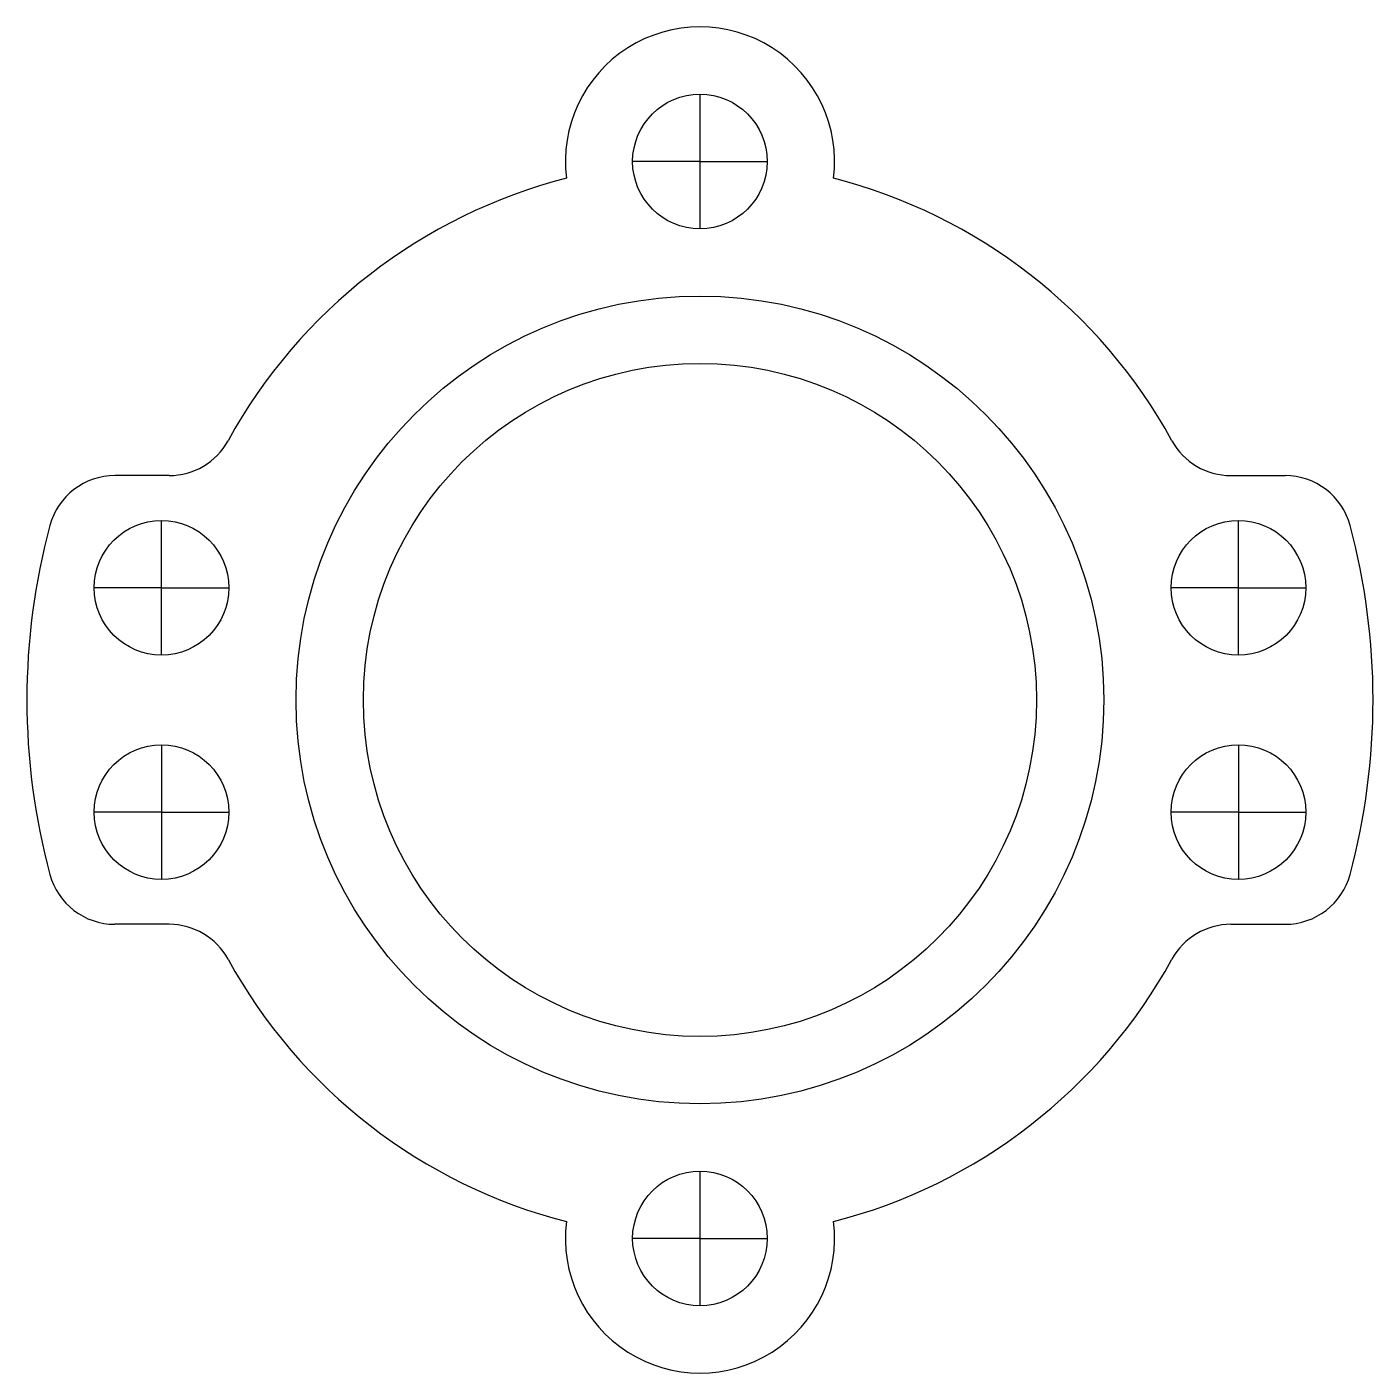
# Model space of a CAD drawing. Header units: inches. Extents: x 225 to 345, y 148 to 268.
import ezdxf

# ---------------------------------------------------------------- set-up
doc = ezdxf.new("R2010")
doc.units = ezdxf.units.IN
doc.header["$MEASUREMENT"] = 0

msp = doc.modelspace()

# ---------------------------------------------------------------- linework, layer by layer
for p, q in [((285.39, 262.41), (285.39, 250.41)), ((285.39, 256.41), (279.39, 256.41)), ((285.39, 256.41), (291.39, 256.41)), ((238.07, 228.41), (233.24, 228.41)), ((332.72, 228.41), (337.55, 228.41)), ((237.39, 212.41), (237.39, 224.41)), ((333.39, 212.41), (333.39, 224.41)), ((237.39, 218.41), (231.39, 218.41)), ((237.39, 218.41), (243.39, 218.41)), ((333.39, 218.41), (327.39, 218.41)), ((333.39, 218.41), (339.39, 218.41)), ((237.39, 204.41), (237.39, 192.41)), ((333.39, 204.41), (333.39, 192.41)), ((237.39, 198.41), (231.39, 198.41)), ((237.39, 198.41), (243.39, 198.41)), ((333.39, 198.41), (327.39, 198.41)), ((333.39, 198.41), (339.39, 198.41)), ((238.07, 188.41), (233.24, 188.41)), ((332.72, 188.41), (337.55, 188.41)), ((285.39, 166.41), (285.39, 154.41)), ((285.39, 160.41), (279.39, 160.41)), ((285.39, 160.41), (291.39, 160.41))]:
    msp.add_line(p, q)
for centre, radius in [((285.39, 256.41), 6), ((285.39, 208.41), 36), ((285.39, 208.41), 30), ((237.39, 218.41), 6), ((333.39, 218.41), 6), ((237.39, 198.41), 6), ((333.39, 198.41), 6), ((285.39, 160.41), 6)]:
    msp.add_circle(centre, radius)
for centre, radius, start, end in [((285.39, 256.41), 12, 352.8192, 187.1808), ((285.39, 208.41), 48, 104.3615, 151.2178), ((285.39, 208.41), 48, 28.7822, 75.6385), ((238.07, 234.41), 6, 270, 331.2178), ((332.72, 234.41), 6, 208.7822, 270), ((233.24, 222.41), 6, 90, 164.9739), ((337.55, 222.41), 6, 15.0261, 90), ((285.39, 208.41), 60, 164.9739, 195.0261), ((285.39, 208.41), 60, 344.9739, 15.0261), ((233.24, 194.41), 6, 195.0261, 270), ((337.55, 194.41), 6, 270, 344.9739), ((238.07, 182.41), 6, 28.7822, 90), ((332.72, 182.41), 6, 90, 151.2178), ((285.39, 208.41), 48, 208.7822, 255.6385), ((285.39, 208.41), 48, 284.3615, 331.2178), ((285.39, 160.41), 12, 172.8192, 7.1808)]:
    msp.add_arc(centre, radius, start, end)

doc.saveas('drawing.dxf')
